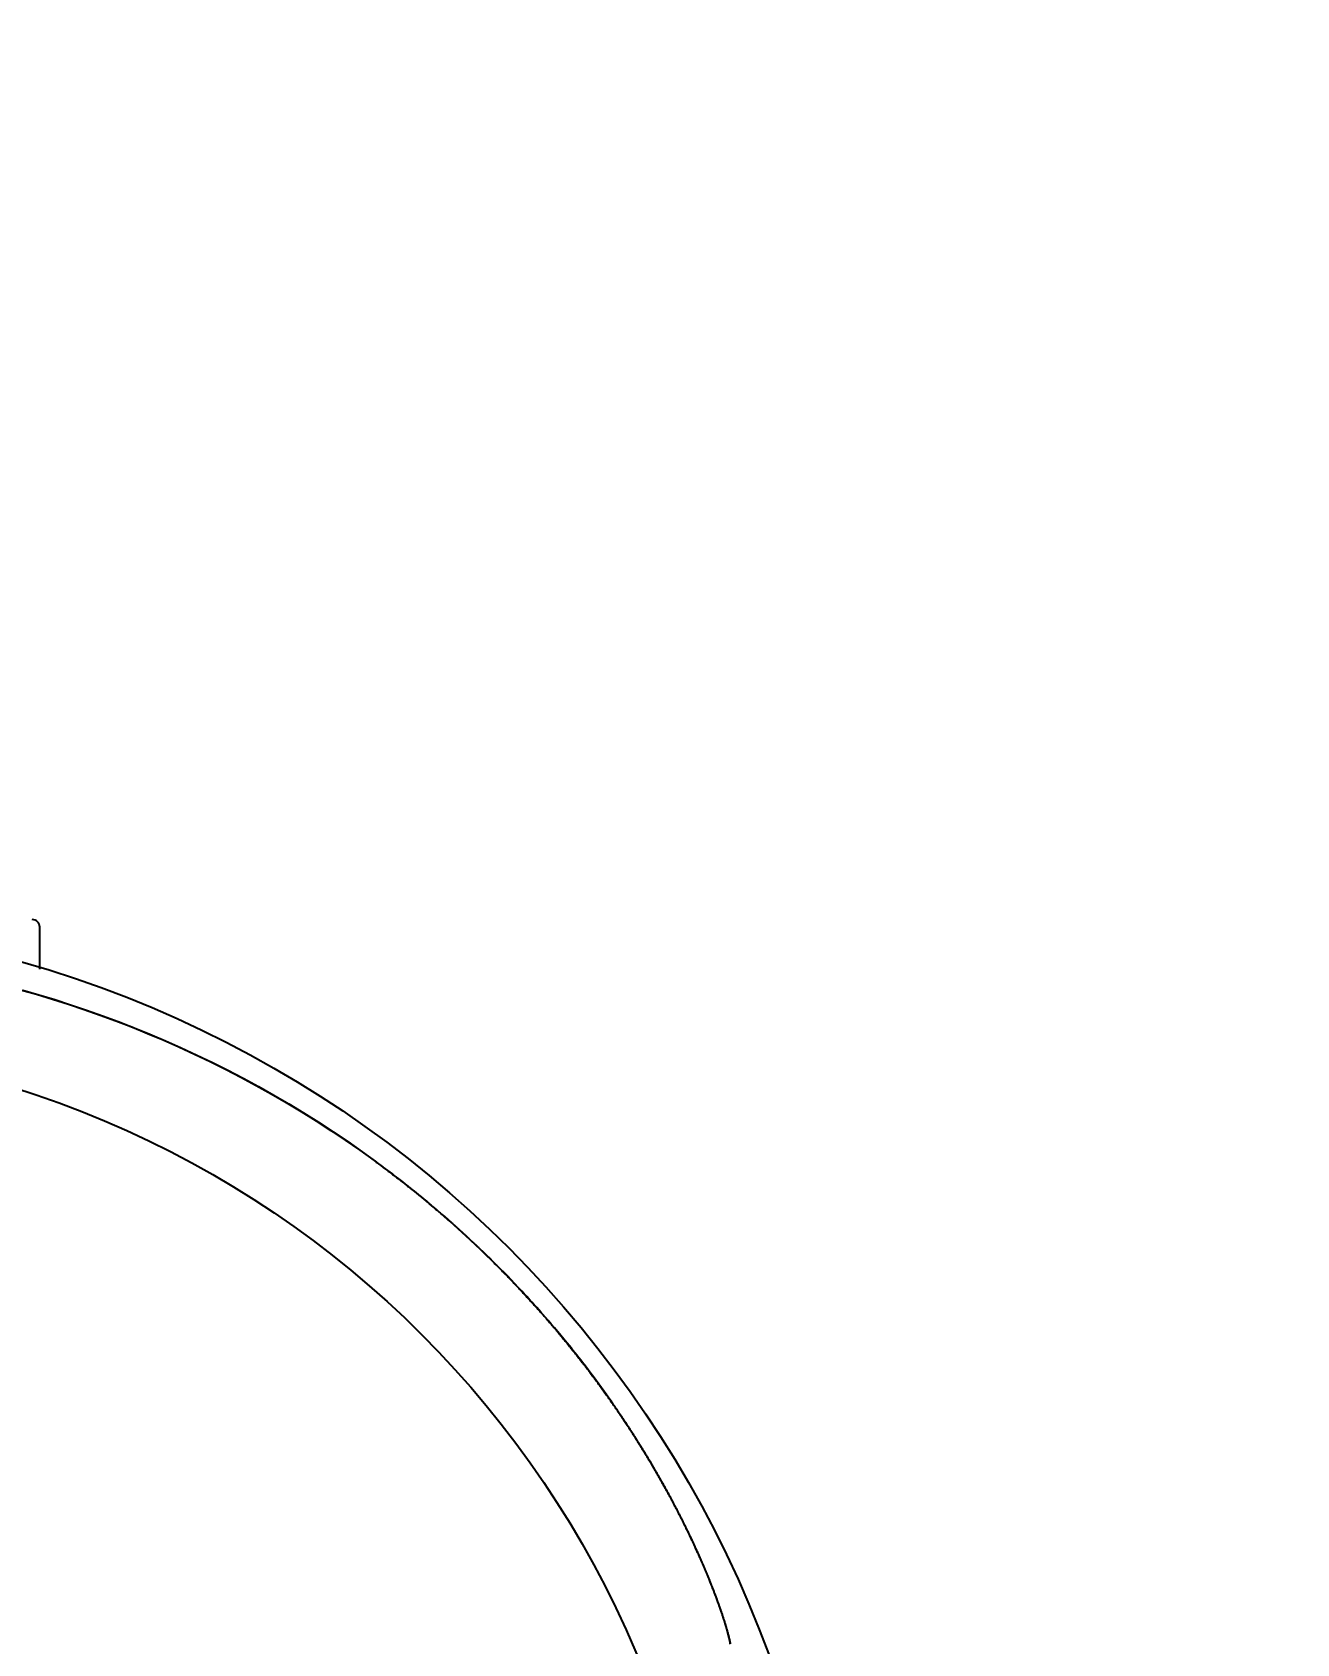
# Model space of a CAD drawing. Header units: millimetres. Extents: x 0 to 3800, y -67 to 2530.
# Drawn here: x 2347.6 to 2399.7, y 1601.4 to 1667.8 of the extents above; entities that cross this region are included whole.
import ezdxf

# ---------------------------------------------------------------- set-up
doc = ezdxf.new("R2010")
doc.units = ezdxf.units.MM
doc.layers.add('내부선 및 부속', color=4, linetype='Continuous')
doc.layers.add('치수선', color=7, linetype='Continuous')
doc.styles.add('____', font='')
doc.styles.get('____').set_extended_font_data('굴림')
doc.dimstyles.new('MSADIM', dxfattribs={"dimtxt": 33, "dimasz": 17, "dimexe": 10, "dimexo": 7.5, "dimgap": 10, "dimtad": 0, "dimtih": 1, "dimtoh": 1, "dimdec": 0, "dimzin": 1, "dimdsep": 46, "dimtxsty": '____', "dimcen": 11.25, "dimadec": 0, "dimazin": 0, "dimtfac": 1, "dimtdec": 0, "dimtix": 1, "dimtmove": 0, "dimatfit": 3, "dimfxl": 1, "dimtolj": 1, "dimtzin": 1, "dimarcsym": 0})

# ---------------------------------------------------------------- blocks, each defined once
blk = doc.blocks.new('*D28')
at = {"layer": '치수선', "color": 0, "linetype": 'Continuous', "lineweight": -2, "transparency": 16777216}
for p, q in [((2279.524, 1624.006), (2279.524, 1847.442)), ((2924.524, 1592.512), (2924.524, 1847.442)), ((2296.524, 1837.442), (2564.727, 1837.442)), ((2907.524, 1837.442), (2639.32, 1837.442))]:
    blk.add_line(p, q, dxfattribs=at)
at = {"layer": '치수선', "color": 0, "linetype": 'Continuous', "transparency": 16777216}
for points in [[(2296.524, 1840.275), (2296.524, 1834.609), (2279.524, 1837.442)], [(2907.524, 1840.275), (2907.524, 1834.609), (2924.524, 1837.442)]]:
    blk.add_solid(points, dxfattribs=at)
at = {"layer": '치수선', "color": 0, "linetype": 'Continuous', "transparency": 16777216, "insert": (2602.024, 1837.442), "char_height": 25, "attachment_point": 5, "style": '____'}
blk.add_mtext('\\A1;645', dxfattribs=at)

msp = doc.modelspace()

# ---------------------------------------------------------------- linework, layer by layer
at = {"layer": '내부선 및 부속', "linetype": 'Continuous'}
msp.add_line((2347.869, 1629.161), (2347.869, 1630.898), dxfattribs=at)
at = {"layer": '내부선 및 부속', "linetype": 'Continuous', "flags": 128}
for points in [[(2347.077, 1628.312), (2347.734, 1628.126), (2348.391, 1627.928), (2349.048, 1627.72), (2349.703, 1627.501), (2350.358, 1627.271), (2351.011, 1627.031), (2351.662, 1626.779), (2352.311, 1626.516), (2352.959, 1626.243), (2353.604, 1625.958), (2354.246, 1625.662), (2354.885, 1625.356), (2355.521, 1625.039), (2356.153, 1624.71), (2356.782, 1624.371), (2357.406, 1624.022), (2358.026, 1623.661), (2358.642, 1623.29), (2359.253, 1622.908), (2359.858, 1622.516), (2360.458, 1622.114), (2361.053, 1621.701), (2361.642, 1621.279), (2361.642, 1621.279)], [(2347.169, 1628.294), (2347.828, 1628.106), (2348.485, 1627.907), (2349.142, 1627.697), (2349.799, 1627.476), (2350.454, 1627.244), (2351.107, 1627.002), (2351.759, 1626.748), (2352.409, 1626.483), (2353.057, 1626.208), (2353.702, 1625.921), (2354.345, 1625.624), (2354.984, 1625.315), (2355.62, 1624.996), (2356.253, 1624.665), (2356.882, 1624.324), (2357.507, 1623.972), (2358.127, 1623.61), (2358.742, 1623.237), (2359.353, 1622.853), (2359.959, 1622.459), (2360.559, 1622.054), (2361.153, 1621.639), (2361.741, 1621.214), (2361.741, 1621.214)], [(2361.736, 1621.21), (2361.781, 1621.176), (2361.826, 1621.143), (2361.871, 1621.11), (2361.916, 1621.076), (2361.961, 1621.043), (2362.006, 1621.01), (2362.051, 1620.976), (2362.095, 1620.942), (2362.14, 1620.909), (2362.185, 1620.875), (2362.23, 1620.841), (2362.274, 1620.808), (2362.319, 1620.774), (2362.363, 1620.74), (2362.408, 1620.706), (2362.452, 1620.672), (2362.497, 1620.638), (2362.541, 1620.603), (2362.585, 1620.569), (2362.63, 1620.535), (2362.674, 1620.501), (2362.718, 1620.466), (2362.762, 1620.432), (2362.806, 1620.397), (2362.85, 1620.363), (2362.894, 1620.328), (2362.938, 1620.293), (2362.982, 1620.259), (2363.026, 1620.224), (2363.07, 1620.189), (2363.114, 1620.154), (2363.158, 1620.119), (2363.201, 1620.084), (2363.245, 1620.049), (2363.289, 1620.014), (2363.332, 1619.979), (2363.376, 1619.943), (2363.419, 1619.908), (2363.463, 1619.873), (2363.506, 1619.837), (2363.549, 1619.802), (2363.593, 1619.766), (2363.636, 1619.731), (2363.679, 1619.695), (2363.722, 1619.659), (2363.765, 1619.624), (2363.809, 1619.588), (2363.852, 1619.552), (2363.895, 1619.516), (2363.937, 1619.48), (2363.98, 1619.444), (2364.023, 1619.408), (2364.066, 1619.372), (2364.109, 1619.336), (2364.151, 1619.299), (2364.194, 1619.263), (2364.237, 1619.227), (2364.279, 1619.19), (2364.322, 1619.154), (2364.364, 1619.117), (2364.407, 1619.081), (2364.449, 1619.044), (2364.491, 1619.007), (2364.534, 1618.971), (2364.576, 1618.934), (2364.618, 1618.897), (2364.66, 1618.86), (2364.702, 1618.823), (2364.744, 1618.786), (2364.786, 1618.749), (2364.828, 1618.712), (2364.87, 1618.675), (2364.912, 1618.637), (2364.954, 1618.6), (2364.995, 1618.563), (2365.037, 1618.525), (2365.079, 1618.488), (2365.12, 1618.45), (2365.162, 1618.413), (2365.203, 1618.375), (2365.245, 1618.337), (2365.286, 1618.3), (2365.328, 1618.262), (2365.369, 1618.224), (2365.41, 1618.186), (2365.451, 1618.148), (2365.493, 1618.11), (2365.534, 1618.072), (2365.575, 1618.034), (2365.616, 1617.996), (2365.657, 1617.958), (2365.698, 1617.919), (2365.738, 1617.881), (2365.779, 1617.843), (2365.82, 1617.804), (2365.861, 1617.766), (2365.901, 1617.727), (2365.942, 1617.689), (2365.982, 1617.65), (2366.023, 1617.611), (2366.023, 1617.611), (2366.063, 1617.573), (2366.104, 1617.534), (2366.144, 1617.495), (2366.184, 1617.456), (2366.225, 1617.417), (2366.265, 1617.378), (2366.305, 1617.339), (2366.345, 1617.3), (2366.385, 1617.261), (2366.425, 1617.222), (2366.465, 1617.182), (2366.505, 1617.143), (2366.545, 1617.104), (2366.585, 1617.064), (2366.624, 1617.025), (2366.664, 1616.985), (2366.704, 1616.946), (2366.743, 1616.906), (2366.783, 1616.866), (2366.822, 1616.827), (2366.862, 1616.787), (2366.901, 1616.747), (2366.94, 1616.707), (2366.98, 1616.667), (2367.019, 1616.627), (2367.058, 1616.587), (2367.097, 1616.547), (2367.136, 1616.507), (2367.175, 1616.467), (2367.214, 1616.426), (2367.253, 1616.386), (2367.292, 1616.346), (2367.331, 1616.305), (2367.369, 1616.265), (2367.408, 1616.224), (2367.447, 1616.184), (2367.485, 1616.143), (2367.524, 1616.102), (2367.562, 1616.062), (2367.601, 1616.021), (2367.639, 1615.98), (2367.677, 1615.939), (2367.715, 1615.898), (2367.754, 1615.857), (2367.792, 1615.816), (2367.83, 1615.775), (2367.868, 1615.734), (2367.906, 1615.693), (2367.944, 1615.652), (2367.982, 1615.611), (2368.02, 1615.569), (2368.057, 1615.528), (2368.095, 1615.486), (2368.133, 1615.445), (2368.17, 1615.403), (2368.208, 1615.362), (2368.245, 1615.32), (2368.283, 1615.279), (2368.32, 1615.237), (2368.357, 1615.195), (2368.395, 1615.153), (2368.432, 1615.111), (2368.469, 1615.07), (2368.506, 1615.028), (2368.543, 1614.986), (2368.58, 1614.944), (2368.617, 1614.901), (2368.654, 1614.859), (2368.691, 1614.817), (2368.728, 1614.775), (2368.764, 1614.733), (2368.801, 1614.69), (2368.838, 1614.648), (2368.874, 1614.605), (2368.911, 1614.563), (2368.947, 1614.52), (2368.983, 1614.478), (2369.02, 1614.435), (2369.056, 1614.392), (2369.092, 1614.35), (2369.128, 1614.307), (2369.164, 1614.264), (2369.2, 1614.221), (2369.236, 1614.178), (2369.272, 1614.135), (2369.308, 1614.092), (2369.344, 1614.049), (2369.38, 1614.006), (2369.415, 1613.963), (2369.451, 1613.92), (2369.487, 1613.876), (2369.522, 1613.833), (2369.558, 1613.79), (2369.593, 1613.746), (2369.628, 1613.703), (2369.664, 1613.659), (2369.699, 1613.616), (2369.734, 1613.572), (2369.769, 1613.528), (2369.804, 1613.485), (2369.804, 1613.485), (2369.839, 1613.441), (2369.874, 1613.397), (2369.909, 1613.353), (2369.944, 1613.309), (2369.979, 1613.266), (2370.013, 1613.222), (2370.048, 1613.178), (2370.082, 1613.133), (2370.117, 1613.089), (2370.151, 1613.045), (2370.186, 1613.001), (2370.22, 1612.957), (2370.254, 1612.912), (2370.289, 1612.868), (2370.323, 1612.824), (2370.357, 1612.779), (2370.391, 1612.735), (2370.425, 1612.69), (2370.459, 1612.646), (2370.493, 1612.601), (2370.526, 1612.556), (2370.56, 1612.512), (2370.594, 1612.467), (2370.627, 1612.422), (2370.661, 1612.377), (2370.695, 1612.332), (2370.728, 1612.287), (2370.761, 1612.242), (2370.795, 1612.197), (2370.828, 1612.152), (2370.861, 1612.107), (2370.894, 1612.062), (2370.927, 1612.017), (2370.96, 1611.972), (2370.993, 1611.926), (2371.026, 1611.881), (2371.059, 1611.836), (2371.092, 1611.79), (2371.124, 1611.745), (2371.157, 1611.699), (2371.19, 1611.654), (2371.222, 1611.608), (2371.255, 1611.562), (2371.287, 1611.517), (2371.319, 1611.471), (2371.352, 1611.425), (2371.384, 1611.379), (2371.416, 1611.333), (2371.448, 1611.287), (2371.48, 1611.242), (2371.512, 1611.196), (2371.544, 1611.149), (2371.576, 1611.103), (2371.607, 1611.057), (2371.639, 1611.011), (2371.671, 1610.965), (2371.702, 1610.919), (2371.734, 1610.872), (2371.765, 1610.826), (2371.797, 1610.779), (2371.828, 1610.733), (2371.859, 1610.687), (2371.89, 1610.64), (2371.921, 1610.593), (2371.952, 1610.547), (2371.983, 1610.5), (2372.014, 1610.453), (2372.045, 1610.407), (2372.076, 1610.36), (2372.107, 1610.313), (2372.137, 1610.266), (2372.168, 1610.219), (2372.199, 1610.172), (2372.229, 1610.125), (2372.259, 1610.078), (2372.29, 1610.031), (2372.32, 1609.984), (2372.35, 1609.937), (2372.38, 1609.89), (2372.41, 1609.843), (2372.44, 1609.795), (2372.47, 1609.748), (2372.5, 1609.701), (2372.53, 1609.653), (2372.56, 1609.606), (2372.59, 1609.558), (2372.619, 1609.511), (2372.649, 1609.463), (2372.678, 1609.415), (2372.708, 1609.368), (2372.737, 1609.32), (2372.766, 1609.272), (2372.795, 1609.224), (2372.825, 1609.177), (2372.854, 1609.129), (2372.883, 1609.081), (2372.912, 1609.033), (2372.94, 1608.985), (2372.969, 1608.937), (2372.998, 1608.889), (2372.998, 1608.889), (2373.027, 1608.841), (2373.055, 1608.792), (2373.084, 1608.744), (2373.112, 1608.696), (2373.141, 1608.648), (2373.169, 1608.599), (2373.197, 1608.551), (2373.225, 1608.503), (2373.254, 1608.454), (2373.282, 1608.406), (2373.31, 1608.357), (2373.337, 1608.309), (2373.365, 1608.26), (2373.393, 1608.211), (2373.421, 1608.163), (2373.448, 1608.114), (2373.476, 1608.065), (2373.503, 1608.016), (2373.531, 1607.968), (2373.558, 1607.919), (2373.585, 1607.87), (2373.613, 1607.821), (2373.64, 1607.772), (2373.667, 1607.723), (2373.694, 1607.674), (2373.721, 1607.625), (2373.748, 1607.575), (2373.774, 1607.526), (2373.801, 1607.477), (2373.828, 1607.428), (2373.854, 1607.378), (2373.881, 1607.329), (2373.907, 1607.28), (2373.933, 1607.23), (2373.96, 1607.181), (2373.986, 1607.131), (2374.012, 1607.082), (2374.038, 1607.032), (2374.064, 1606.982), (2374.09, 1606.933), (2374.115, 1606.883), (2374.141, 1606.833), (2374.167, 1606.784), (2374.192, 1606.734), (2374.218, 1606.684), (2374.243, 1606.634), (2374.269, 1606.584), (2374.294, 1606.534), (2374.319, 1606.484), (2374.344, 1606.434), (2374.369, 1606.384), (2374.394, 1606.334), (2374.419, 1606.284), (2374.444, 1606.233), (2374.469, 1606.183), (2374.493, 1606.133), (2374.518, 1606.083), (2374.542, 1606.032), (2374.567, 1605.982), (2374.591, 1605.931), (2374.615, 1605.881), (2374.64, 1605.83), (2374.664, 1605.78), (2374.688, 1605.729), (2374.712, 1605.679), (2374.736, 1605.628), (2374.759, 1605.577), (2374.783, 1605.527), (2374.807, 1605.476), (2374.83, 1605.425), (2374.854, 1605.374), (2374.877, 1605.323), (2374.9, 1605.272), (2374.923, 1605.221), (2374.946, 1605.17), (2374.97, 1605.119), (2374.992, 1605.068), (2375.015, 1605.017), (2375.038, 1604.966), (2375.061, 1604.915), (2375.083, 1604.864), (2375.106, 1604.812), (2375.128, 1604.761), (2375.151, 1604.71), (2375.173, 1604.658), (2375.195, 1604.607), (2375.217, 1604.555), (2375.239, 1604.504), (2375.261, 1604.452), (2375.283, 1604.401), (2375.304, 1604.349), (2375.326, 1604.297), (2375.347, 1604.246), (2375.369, 1604.194), (2375.39, 1604.142), (2375.411, 1604.09), (2375.432, 1604.039), (2375.453, 1603.987), (2375.474, 1603.935), (2375.495, 1603.883), (2375.495, 1603.883), (2375.516, 1603.831), (2375.536, 1603.779), (2375.557, 1603.727), (2375.577, 1603.674), (2375.598, 1603.622), (2375.618, 1603.57), (2375.638, 1603.518), (2375.658, 1603.465), (2375.678, 1603.413), (2375.697, 1603.361), (2375.717, 1603.308), (2375.737, 1603.256), (2375.756, 1603.203), (2375.775, 1603.151), (2375.794, 1603.098), (2375.813, 1603.045), (2375.832, 1602.993), (2375.851, 1602.94), (2375.87, 1602.887), (2375.888, 1602.834), (2375.906, 1602.781), (2375.925, 1602.728), (2375.943, 1602.675), (2375.961, 1602.622), (2375.978, 1602.569), (2375.996, 1602.516), (2376.013, 1602.463), (2376.03, 1602.409), (2376.047, 1602.356), (2376.064, 1602.303), (2376.081, 1602.249), (2376.097, 1602.196), (2376.113, 1602.142), (2376.129, 1602.088), (2376.145, 1602.035), (2376.161, 1601.981), (2376.176, 1601.927), (2376.191, 1601.873), (2376.205, 1601.819), (2376.22, 1601.765), (2376.233, 1601.711), (2376.247, 1601.656), (2376.26, 1601.602), (2376.272, 1601.547), (2376.283, 1601.492), (2376.294, 1601.437), (2376.303, 1601.382), (2376.303, 1601.382)], [(2376.33, 1601.364), (2376.323, 1601.398), (2376.317, 1601.433), (2376.31, 1601.467), (2376.302, 1601.501), (2376.295, 1601.535), (2376.287, 1601.569), (2376.279, 1601.603), (2376.271, 1601.637), (2376.262, 1601.671), (2376.253, 1601.704), (2376.245, 1601.738), (2376.236, 1601.772), (2376.226, 1601.805), (2376.217, 1601.839), (2376.208, 1601.873), (2376.198, 1601.906), (2376.189, 1601.94), (2376.179, 1601.973), (2376.169, 1602.007), (2376.16, 1602.04), (2376.15, 1602.074), (2376.14, 1602.107), (2376.13, 1602.14), (2376.119, 1602.174), (2376.109, 1602.207), (2376.099, 1602.24), (2376.088, 1602.274), (2376.078, 1602.307), (2376.067, 1602.34), (2376.057, 1602.373), (2376.046, 1602.407), (2376.035, 1602.44), (2376.025, 1602.473), (2376.014, 1602.506), (2376.003, 1602.539), (2375.992, 1602.572), (2375.981, 1602.605), (2375.969, 1602.638), (2375.958, 1602.671), (2375.947, 1602.704), (2375.936, 1602.737), (2375.924, 1602.77), (2375.913, 1602.803), (2375.901, 1602.836), (2375.89, 1602.869), (2375.878, 1602.902), (2375.867, 1602.935), (2375.855, 1602.967), (2375.843, 1603), (2375.831, 1603.033), (2375.82, 1603.066), (2375.808, 1603.099), (2375.796, 1603.131), (2375.784, 1603.164), (2375.772, 1603.197), (2375.76, 1603.23), (2375.747, 1603.262), (2375.735, 1603.295), (2375.723, 1603.328), (2375.711, 1603.36), (2375.698, 1603.393), (2375.686, 1603.425), (2375.674, 1603.458), (2375.661, 1603.491), (2375.649, 1603.523), (2375.636, 1603.556), (2375.624, 1603.588), (2375.611, 1603.621), (2375.598, 1603.653), (2375.586, 1603.686), (2375.573, 1603.718), (2375.56, 1603.751), (2375.547, 1603.783), (2375.535, 1603.815), (2375.522, 1603.848), (2375.509, 1603.88), (2375.496, 1603.913), (2375.483, 1603.945), (2375.47, 1603.977), (2375.457, 1604.01), (2375.444, 1604.042), (2375.43, 1604.074), (2375.417, 1604.106), (2375.404, 1604.139), (2375.391, 1604.171), (2375.377, 1604.203), (2375.364, 1604.235), (2375.351, 1604.268), (2375.337, 1604.3), (2375.324, 1604.332), (2375.31, 1604.364), (2375.297, 1604.396), (2375.283, 1604.428), (2375.27, 1604.46), (2375.256, 1604.492), (2375.242, 1604.525), (2375.229, 1604.557), (2375.215, 1604.589), (2375.201, 1604.621), (2375.187, 1604.653), (2375.187, 1604.653), (2375.173, 1604.685), (2375.16, 1604.717), (2375.146, 1604.749), (2375.132, 1604.781), (2375.118, 1604.813), (2375.104, 1604.844), (2375.09, 1604.876), (2375.076, 1604.908), (2375.061, 1604.94), (2375.047, 1604.972), (2375.033, 1605.004), (2375.019, 1605.036), (2375.005, 1605.067), (2374.99, 1605.099), (2374.976, 1605.131), (2374.962, 1605.163), (2374.947, 1605.195), (2374.933, 1605.226), (2374.918, 1605.258), (2374.904, 1605.29), (2374.889, 1605.322), (2374.875, 1605.353), (2374.86, 1605.385), (2374.846, 1605.417), (2374.831, 1605.448), (2374.816, 1605.48), (2374.802, 1605.511), (2374.787, 1605.543), (2374.772, 1605.575), (2374.757, 1605.606), (2374.743, 1605.638), (2374.728, 1605.669), (2374.713, 1605.701), (2374.698, 1605.732), (2374.683, 1605.764), (2374.668, 1605.795), (2374.653, 1605.827), (2374.638, 1605.858), (2374.623, 1605.89), (2374.608, 1605.921), (2374.592, 1605.952), (2374.577, 1605.984), (2374.562, 1606.015), (2374.547, 1606.047), (2374.532, 1606.078), (2374.516, 1606.109), (2374.501, 1606.141), (2374.486, 1606.172), (2374.47, 1606.203), (2374.455, 1606.234), (2374.439, 1606.266), (2374.424, 1606.297), (2374.408, 1606.328), (2374.393, 1606.359), (2374.377, 1606.39), (2374.362, 1606.422), (2374.346, 1606.453), (2374.33, 1606.484), (2374.315, 1606.515), (2374.299, 1606.546), (2374.283, 1606.577), (2374.268, 1606.608), (2374.252, 1606.64), (2374.236, 1606.671), (2374.22, 1606.702), (2374.204, 1606.733), (2374.188, 1606.764), (2374.172, 1606.795), (2374.156, 1606.826), (2374.14, 1606.857), (2374.124, 1606.888), (2374.108, 1606.919), (2374.092, 1606.949), (2374.076, 1606.98), (2374.06, 1607.011), (2374.044, 1607.042), (2374.027, 1607.073), (2374.011, 1607.104), (2373.995, 1607.135), (2373.979, 1607.166), (2373.962, 1607.196), (2373.946, 1607.227), (2373.93, 1607.258), (2373.913, 1607.289), (2373.897, 1607.319), (2373.88, 1607.35), (2373.864, 1607.381), (2373.847, 1607.412), (2373.831, 1607.442), (2373.814, 1607.473), (2373.797, 1607.504), (2373.781, 1607.534), (2373.764, 1607.565), (2373.747, 1607.595), (2373.731, 1607.626), (2373.714, 1607.657), (2373.697, 1607.687), (2373.68, 1607.718), (2373.664, 1607.748), (2373.647, 1607.779), (2373.647, 1607.779), (2373.63, 1607.809), (2373.613, 1607.84), (2373.596, 1607.87), (2373.579, 1607.901), (2373.562, 1607.931), (2373.545, 1607.962), (2373.528, 1607.992), (2373.511, 1608.022), (2373.494, 1608.053), (2373.477, 1608.083), (2373.459, 1608.114), (2373.442, 1608.144), (2373.425, 1608.174), (2373.408, 1608.205), (2373.39, 1608.235), (2373.373, 1608.265), (2373.356, 1608.295), (2373.338, 1608.326), (2373.321, 1608.356), (2373.304, 1608.386), (2373.286, 1608.416), (2373.269, 1608.447), (2373.251, 1608.477), (2373.234, 1608.507), (2373.216, 1608.537), (2373.199, 1608.567), (2373.181, 1608.597), (2373.163, 1608.627), (2373.146, 1608.657), (2373.128, 1608.688), (2373.11, 1608.718), (2373.093, 1608.748), (2373.075, 1608.778), (2373.057, 1608.808), (2373.039, 1608.838), (2373.021, 1608.868), (2373.004, 1608.898), (2372.986, 1608.927), (2372.968, 1608.957), (2372.95, 1608.987), (2372.932, 1609.017), (2372.914, 1609.047), (2372.896, 1609.077), (2372.878, 1609.107), (2372.86, 1609.137), (2372.841, 1609.166), (2372.823, 1609.196), (2372.805, 1609.226), (2372.787, 1609.256), (2372.769, 1609.286), (2372.751, 1609.315), (2372.732, 1609.345), (2372.714, 1609.375), (2372.696, 1609.404), (2372.677, 1609.434), (2372.659, 1609.464), (2372.641, 1609.493), (2372.622, 1609.523), (2372.604, 1609.553), (2372.585, 1609.582), (2372.567, 1609.612), (2372.548, 1609.641), (2372.53, 1609.671), (2372.511, 1609.7), (2372.492, 1609.73), (2372.474, 1609.759), (2372.455, 1609.789), (2372.437, 1609.818), (2372.418, 1609.848), (2372.399, 1609.877), (2372.38, 1609.907), (2372.362, 1609.936), (2372.343, 1609.965), (2372.324, 1609.995), (2372.305, 1610.024), (2372.286, 1610.053), (2372.267, 1610.083), (2372.248, 1610.112), (2372.229, 1610.141), (2372.21, 1610.171), (2372.191, 1610.2), (2372.172, 1610.229), (2372.153, 1610.258), (2372.134, 1610.287), (2372.115, 1610.317), (2372.096, 1610.346), (2372.077, 1610.375), (2372.058, 1610.404), (2372.038, 1610.433), (2372.019, 1610.462), (2372, 1610.491), (2371.981, 1610.52), (2371.961, 1610.549), (2371.942, 1610.578), (2371.923, 1610.607), (2371.903, 1610.636), (2371.884, 1610.665), (2371.864, 1610.694), (2371.845, 1610.723), (2371.825, 1610.752), (2371.825, 1610.752), (2371.806, 1610.781), (2371.786, 1610.81), (2371.767, 1610.839), (2371.747, 1610.868), (2371.728, 1610.897), (2371.708, 1610.925), (2371.688, 1610.954), (2371.669, 1610.983), (2371.649, 1611.012), (2371.629, 1611.041), (2371.61, 1611.069), (2371.59, 1611.098), (2371.57, 1611.127), (2371.55, 1611.155), (2371.53, 1611.184), (2371.511, 1611.213), (2371.491, 1611.241), (2371.471, 1611.27), (2371.451, 1611.299), (2371.451, 1611.299)], [(2376.303, 1601.382), (2376.308, 1601.351)]]:
    msp.add_lwpolyline(points, dxfattribs=at)
at = {"layer": '내부선 및 부속', "linetype": 'Continuous'}
for radius in [46.195, 41.136]:
    msp.add_circle((2334.524, 1585.012), radius, dxfattribs=at)
for centre, radius, start, end in [((2347.561, 1630.898), 0.308, 0, 90), ((2335.957, 1586.12), 43.541, 53.69716, 53.85082), ((2335.99, 1586.159), 43.497, 52.46593, 53.69968), ((2336.108, 1586.309), 43.307, 49.48341, 52.46839), ((2336.264, 1586.492), 43.066, 47.3004, 49.48278), ((2336.391, 1586.628), 42.879, 45.29481, 47.30212), ((2336.637, 1586.877), 42.53, 43.02324, 45.29483), ((2336.662, 1586.898), 42.497, 41.38333, 43.02466), ((2337.08, 1587.267), 41.939, 39.1664, 41.38371), ((2337.08, 1587.268), 41.938, 37.75933, 39.16528), ((2337.734, 1587.768), 41.116, 35.69873, 37.76584), ((2337.716, 1587.755), 41.138, 34.91074, 35.69823)]:
    msp.add_arc(centre, radius, start, end, dxfattribs=at)

# ---------------------------------------------------------------- dimensions: what is measured, and where the dimension line sits
at = {"layer": '치수선', "linetype": 'Continuous'}
dim = msp.add_linear_dim(base=(2924.524, 1837.442), p1=(2279.524, 1616.506), p2=(2924.524, 1585.012), dimstyle='MSADIM', override={"dimtxt": 25}, dxfattribs=at)
dim.commit()
dim.dimension.update_dxf_attribs({"geometry": '*D28', "text_midpoint": (2602.024, 1837.442), "dimtype": 160})

doc.saveas('drawing.dxf')
